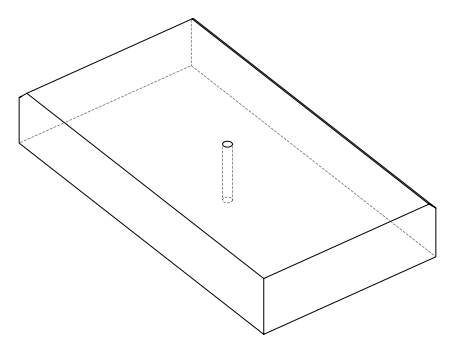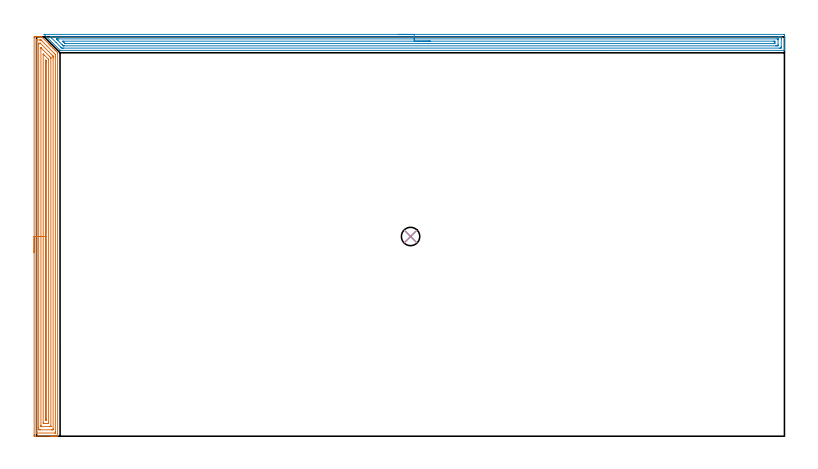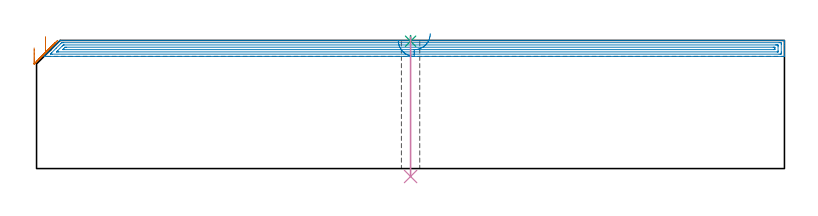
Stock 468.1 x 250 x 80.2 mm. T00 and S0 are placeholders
(PLAN: 4 operations, 2 tool changes, 27.3 min)
(1 AREA_MILL | FG_CHAMFER_SURFACE | UGT0205_001 | 12.04 min | 27011 mm3)
(2 AREA_MILL_1 | FG_CHAMFER_SURFACE_1 | UGT0205_001 | 14.89 min | 22833 mm3)
(3 SPOT_DRILL | STEP1HOLE | NXT0321_9005460120000 | 0.03 min | 5 mm3)
(4 DRILL_THROUGH_HOLE_INTO_CENTER | STEP1HOLE | UGT0301_510 | 0.35 min | 8281 mm3)
(TOOL UGT0205_001 | Chamfer Mill 20 x 3 x 45 deg. | D20 FL50 Z2)
(TOOL NXT0321_9005460120000 | NC Spot Drill, 142deg, 12mm, Carbide, Uncoated | D12 PA142 FL30 Z2)
(TOOL UGT0301_510 | Carbide Drill 11.5 mm | D11.5 PA118 FL94 Z2)
(OP 1 AREA_MILL)
G17 G21 G94 G90
T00 M6
G54
G17 G0 G90 X-1.5 Y115. S1061 M3
G43 Z90.2 H0
Z75.5
G94 G1 Y115.038 Z74.628 F250.
Y115.152 Z73.763
Y115.341 Z72.912
Y115.603 Z72.08
Y115.937 Z71.274
Y116.34 Z70.5
Y116.808 Z69.764
Y117.339 Z69.072
Y117.929 Z68.429
Y118.572 Z67.84
Y119.264 Z67.308
Y120. Z66.84
Y120.774 Z66.437
Y121.58 Z66.103
Y122.412 Z65.841
Y123.263 Z65.652
Y124.128 Z65.538
Y125. Z65.5
Y249.404
X-1.497 Y249.761 Z65.501
X-1.492 Y249.99 Z65.504
X-1.146 Y250. Z65.849
X-0.856 Z66.139
X-0.271 Z66.723
X0.308 Z67.305
X0.603 Z67.599
X1.183 Z68.179
X1.477 Z68.473
X2.067 Z69.066
X2.638 Z69.637
X3.203 Y249.99 Z70.201
X3.226 Y249.97 Z70.225
X3.352 Y249.85 Z70.348
X3.518 Y249.685 Z70.513
X3.796 Y249.404 Z70.796
X3.835 Y249.366 Z70.835
X7.428 Y245.773 Z74.427
X7.599 Y245.603 Z74.596
X8.254 Y244.946 Z75.254
X8.473 Y244.728 Z75.47
X9.08 Y244.12 Z76.08
X9.147 Y244.053 Z76.146
X9.348 Y243.854 Z76.344
X9.907 Y243.294 Z76.906
X10.039 Y243.161 Z77.038
X10.222 Y242.98 Z77.219
X10.733 Y242.467 Z77.733
X11.097 Y242.105 Z78.093
X11.56 Y241.64 Z78.56
X11.971 Y241.23 Z78.968
X13.105 Y240.094 Z80.103
X13.194 Y240.002 Z80.192
X13.2 Y239.594 Z80.2
Y0.15
X13.198 Y0.01 Z80.188
X13.083 Y0.002 Z80.075
X12.962 Y0. Z79.961
X12.257 Z79.257
X11.686 Z78.685
X11.097 Z78.093
X10.803 Z77.799
X10.222 Z77.219
X9.928 Z76.925
X9.348 Z76.342
X8.764 Z75.759
X-1.146 Y0.001 Z65.851
X-1.493 Y0.01 Z65.504
X-1.497 Y0.238 Z65.501
X-1.5 Y0.596 Z65.5
Y0.957
Y125.
X-0.086 Z66.914
Y247.431
X-0.085 Y247.62 Z66.915
X-0.08 Y247.97 Z66.92
Y247.985
X-0.058 Y247.99 Z66.942
X0.007 Y247.995 Z67.007
X0.107 Y247.999 Z67.107
X1.981 Z68.981
X2.352 Y247.995 Z69.352
X2.723 Y247.99 Z69.723
X2.783 Y247.956 Z69.783
X2.832 Y247.911 Z69.832
X2.932 Y247.816 Z69.932
X3.13 Y247.62 Z70.13
X3.226 Y247.524 Z70.226
X11.116 Y239.634 Z78.116
X11.154 Y239.594 Z78.154
X11.779 Y238.899 Z78.779
X11.785 Y237.811 Z78.785
Y2.569
X11.784 Y2.38 Z78.784
X11.78 Y2.03 Z78.78
X11.779 Y2.015 Z78.779
X11.758 Y2.01 Z78.758
X11.692 Y2.005 Z78.692
X11.593 Y2.001 Z78.593
X0.1 Z67.1
X-0.036 Y2.004 Z66.964
X-0.061 Y2.008 Z66.939
X-0.079 Y2.013 Z66.921
X-0.08 Y2.042 Z66.92
X-0.084 Y2.189 Z66.916
X-0.085 Y2.38 Z66.915
X-0.086 Y3.082 Z66.914
Y125.
X1.328 Z68.328
X1.329 Y245.096 Z68.329
X1.334 Y245.837 Z68.334
X1.335 Y245.982 Z68.335
X1.477 Y245.99 Z68.477
X2.196 Y245.996 Z69.196
X2.271 Y245.99 Z69.271
X2.313 Y245.976 Z69.313
X2.352 Y245.942 Z69.352
X2.463 Y245.837 Z69.463
X9.598 Y238.702 Z76.598
X10.222 Y238.067 Z77.222
X10.346 Y237.938 Z77.346
X10.364 Y237.811 Z77.364
X10.367 Y237.663 Z77.367
X10.371 Y236.919 Z77.371
Y236.767
Y4.903
X10.366 Y4.163 Z77.366
X10.364 Y4.018 Z77.364
X10.222 Y4.01 Z77.222
X9.507 Y4.001 Z76.507
X9.348 Y4. Z76.348
X2.352 Z69.352
X1.634 Y4.003 Z68.634
X1.477 Y4.01 Z68.477
X1.335 Y4.021 Z68.335
X1.332 Y4.163 Z68.332
X1.33 Y4.314 Z68.33
X1.329 Y5.055 Z68.329
X1.328 Y5.207 Z68.328
Y125.
X2.743 Z69.743
Y242.763
X2.745 Y242.928 Z69.745
X2.747 Y243.058 Z69.747
X2.749 Y243.084 Z69.749
X2.786 Y243.054 Z69.786
X2.882 Y242.962 Z69.882
X3.226 Y242.624 Z70.226
X8.041 Y237.811 Z75.041
X8.473 Y237.376 Z75.473
X8.923 Y236.919 Z75.923
X8.95 Y236.883 Z75.95
X8.953 Y236.856 Z75.953
X8.955 Y236.795 Z75.955
X8.957 Y236.672 Z75.957
Y236.426
Y6.346
X8.955 Y6.181 Z75.955
X8.952 Y6.05 Z75.952
X8.951 Y6.015 Z75.951
X8.935 Y6.01 Z75.935
X8.884 Y6.007 Z75.884
X8.473 Y6. Z75.473
X8.421 Z75.421
X3.174 Y6.001 Z70.174
X2.823 Y6.01 Z69.823
X2.749 Y6.018 Z69.749
X2.746 Y6.068 Z69.746
X2.745 Y6.123 Z69.745
X2.743 Y6.44 Z69.743
Y6.839
Y125.
X4.157 Z71.157
X4.158 Y238.702 Z71.158
X4.164 Y239.072 Z71.164
X4.174 Y239.216 Z71.174
X4.268 Y239.125 Z71.268
X4.699 Y238.702 Z71.699
X7.374 Y236.027 Z74.374
X7.468 Y235.928 Z74.468
X7.523 Y235.867 Z74.523
X7.536 Y235.817 Z74.536
X7.539 Y235.61 Z74.539
X7.543 Y235.193 Z74.543
X7.542 Y8.622 Z74.542
X7.536 Y8.205 Z74.536
X7.531 Y8.01 Z74.531
X7.331 Y8.003 Z74.331
X6.724 Y8.001 Z73.724
X6.46 Y8. Z73.46
X4.71 Y8.001 Z71.71
X4.264 Y8.01 Z71.264
X4.164 Y8.018 Z71.164
X4.157 Y8.622 Z71.157
Y125.
X5.571 Z72.571
X5.572 Y235.135 Z72.572
X5.573 Y235.288 Z72.573
X5.575 Y235.33 Z72.575
X5.577 Y235.358 Z72.577
X5.642 Y235.298 Z72.642
X5.816 Y235.135 Z72.816
X5.85 Y235.102 Z72.85
X6.06 Y234.888 Z73.06
X6.111 Y234.832 Z73.111
X6.121 Y234.82 Z73.121
X6.124 Y234.786 Z73.124
X6.127 Y234.717 Z73.127
X6.128 Y234.528 Z73.128
X6.129 Y234.244 Z73.129
Y11.013
X6.128 Y10.406 Z73.128
X6.125 Y10.125 Z73.125
X6.122 Y10.029 Z73.122
X6.118 Y10.009 Z73.118
X6.098 Y10.007 Z73.098
X6.049 Y10.004 Z73.049
X5.85 Y10.001 Z72.85
X5.717 Y10.003 Z72.717
X5.612 Y10.007 Z72.612
X5.583 Y10.009 Z72.583
X5.578 Y10.042 Z72.578
X5.576 Y10.121 Z72.576
X5.572 Y10.406 Z72.572
X5.571 Y10.69 Z72.571
Y11.297
Y125.
Y125.871 Z72.609
Y126.736 Z72.723
Y127.588 Z72.912
Y128.42 Z73.174
Y129.226 Z73.508
Y130. Z73.911
Y130.736 Z74.38
Y131.428 Z74.911
Y132.071 Z75.5
Y132.66 Z76.143
Y133.191 Z76.835
Y133.66 Z77.571
Y134.063 Z78.345
Y134.397 Z79.151
Y134.659 Z79.983
Y134.848 Z80.835
Y134.962 Z81.7
Y135. Z82.571
G0 Z90.2
M5
M2
(OP 2 AREA_MILL_1)
G17 G21 G94 G90
T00 M6
G54
G17 G0 G90 X226.4 Y251.5 S1061 M3
G43 Z90.2 H0
Z80.2
G94 G1 X226.438 Z79.328 F250.
X226.552 Z78.464
X226.741 Z77.612
X227.003 Z76.78
X227.337 Z75.974
X227.74 Z75.2
X228.208 Z74.464
X228.739 Z73.772
X229.329 Z73.129
X229.972 Z72.54
X230.664 Z72.008
X231.4 Z71.54
X232.174 Z71.137
X232.98 Z70.803
X233.812 Z70.541
X234.663 Z70.352
X235.528 Z70.238
X236.4 Z70.2
X467.474
X467.813 Y251.497 Z70.202
X468.09 Y251.492 Z70.206
X468.1 Y251.211 Z70.486
Y244.722 Z76.972
Y243.3 Z78.396
Y242.944 Z78.751
Y242.233 Z79.467
Y241.944 Z79.755
X468.094 Y241.543 Z80.149
X468.09 Y241.503 Z80.188
X467.921 Y241.5 Z80.2
X15.159
X14.699 Y241.507 Z80.192
X14.646 Y241.554 Z80.145
X4.811 Y251.389 Z70.309
X4.711 Y251.491 Z70.205
X4.824 Y251.498 Z70.202
X4.879 Y251.5 Z70.2
X236.4
Y250.086 Z71.614
X464.762
X465.657 Y250.085 Z71.615
X465.686 Y250.083 Z71.617
X466.09 Y250.056 Z71.644
X466.098 Y249.647 Z72.053
X466.099 Y249.167 Z72.533
X466.1 Y248.755 Z72.945
X466.099 Y243.833 Z77.867
X466.098 Y243.424 Z78.276
X466.09 Y242.944 Z78.756
X465.715 Y242.916 Z78.784
X465.686 Y242.915 Z78.785
X464.823 Y242.914 Z78.786
X16.977
X16.082 Y242.916 Z78.784
X16.052 Y242.917 Z78.783
X15.717 Y242.944 Z78.756
X15.159 Y243.493 Z78.207
X12.318 Y246.331 Z75.369
X9.483 Y249.167 Z72.533
X8.901 Y249.752 Z71.948
X8.606 Y250.056 Z71.644
X8.874 Y250.083 Z71.617
X8.901 Y250.084 Z71.616
X9.765 Y250.086 Z71.614
X236.4
Y248.672 Z73.028
X463.503 Y248.671 Z73.029
X463.899 Y248.669 Z73.031
X464.03 Y248.667 Z73.033
X464.075 Y248.665 Z73.035
X464.09 Y248.656 Z73.044
X464.093 Y248.611 Z73.089
X464.097 Y248.478 Z73.222
X464.099 Y248.278 Z73.422
X464.1 Y248.078 Z73.622
Y245.411 Z76.289
X464.098 Y244.722 Z76.978
X464.096 Y244.526 Z77.174
X464.087 Y244.335 Z77.365
X463.899 Y244.333 Z77.367
X463.4 Y244.33 Z77.37
X463.005 Y244.329 Z77.371
X462.507 Y244.328 Z77.372
X17.342 Y244.329 Z77.371
X16.946 Y244.332 Z77.368
X16.815 Y244.335 Z77.365
X16.773 Y244.338 Z77.362
X16.737 Y244.37 Z77.33
X16.664 Y244.44 Z77.26
X16.378 Y244.722 Z76.978
X16.052 Y245.047 Z76.653
X13.371 Y247.728 Z73.972
X12.823 Y248.278 Z73.422
X12.477 Y248.63 Z73.07
X12.452 Y248.665 Z73.035
X12.477 Y248.666 Z73.034
X12.976 Y248.67 Z73.03
X13.371 Y248.671 Z73.029
X13.869 Y248.672 Z73.028
X236.4
Y247.257 Z74.443
X461.35
X462.01 Y247.252 Z74.448
X462.081 Y247.251 Z74.449
X462.09 Y247.158 Z74.542
X462.095 Y246.943 Z74.757
X462.1 Y246.511 Z75.189
X462.095 Y246.061 Z75.639
X462.09 Y245.842 Z75.858
X462.078 Y245.749 Z75.951
X461.974 Y245.747 Z75.953
X461.217 Y245.743 Z75.957
X461.085
X18.601
X17.84 Y245.75 Z75.95
X17.797 Y245.764 Z75.936
X17.745 Y245.81 Z75.89
X17.643 Y245.908 Z75.792
X17.444 Y246.105 Z75.595
X17.049 Y246.5 Z75.2
X16.946 Y246.604 Z75.096
X16.327 Y247.25 Z74.45
X16.946 Y247.256 Z74.444
X17.079 Y247.257 Z74.443
X236.4
X237.271 Z74.481
X238.136 Z74.595
X238.988 Z74.783
X239.82 Z75.046
X240.626 Z75.38
X241.4 Z75.782
X242.136 Z76.251
X242.828 Z76.782
X243.471 Z77.372
X244.06 Z78.015
X244.591 Z78.707
X245.06 Z79.443
X245.463 Z80.216
X245.797 Z81.022
X246.059 Z81.854
X246.248 Z82.706
X246.362 Z83.571
X246.4 Z84.443
G0 Z90.2
M5
M2
(OP 3 SPOT_DRILL)
G17 G21 G94 G90
T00 M6
G54
G17 G0 G90 X234.1 Y125. S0 M3
G43 Z90.2 H0
G94 G81 G98 Z79.705 F250. R83.2
G80
M5
M2
(OP 4 DRILL_THROUGH_HOLE_INTO_CENTER)
G17 G21 G94 G90
T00 M6
G54
G17 G0 G90 X234.1 Y125. S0 M3
G43 Z90.2 H0
G94 G73 G98 Z-4.955 F250. Q10.644 R82.2
G80
M5
M2
